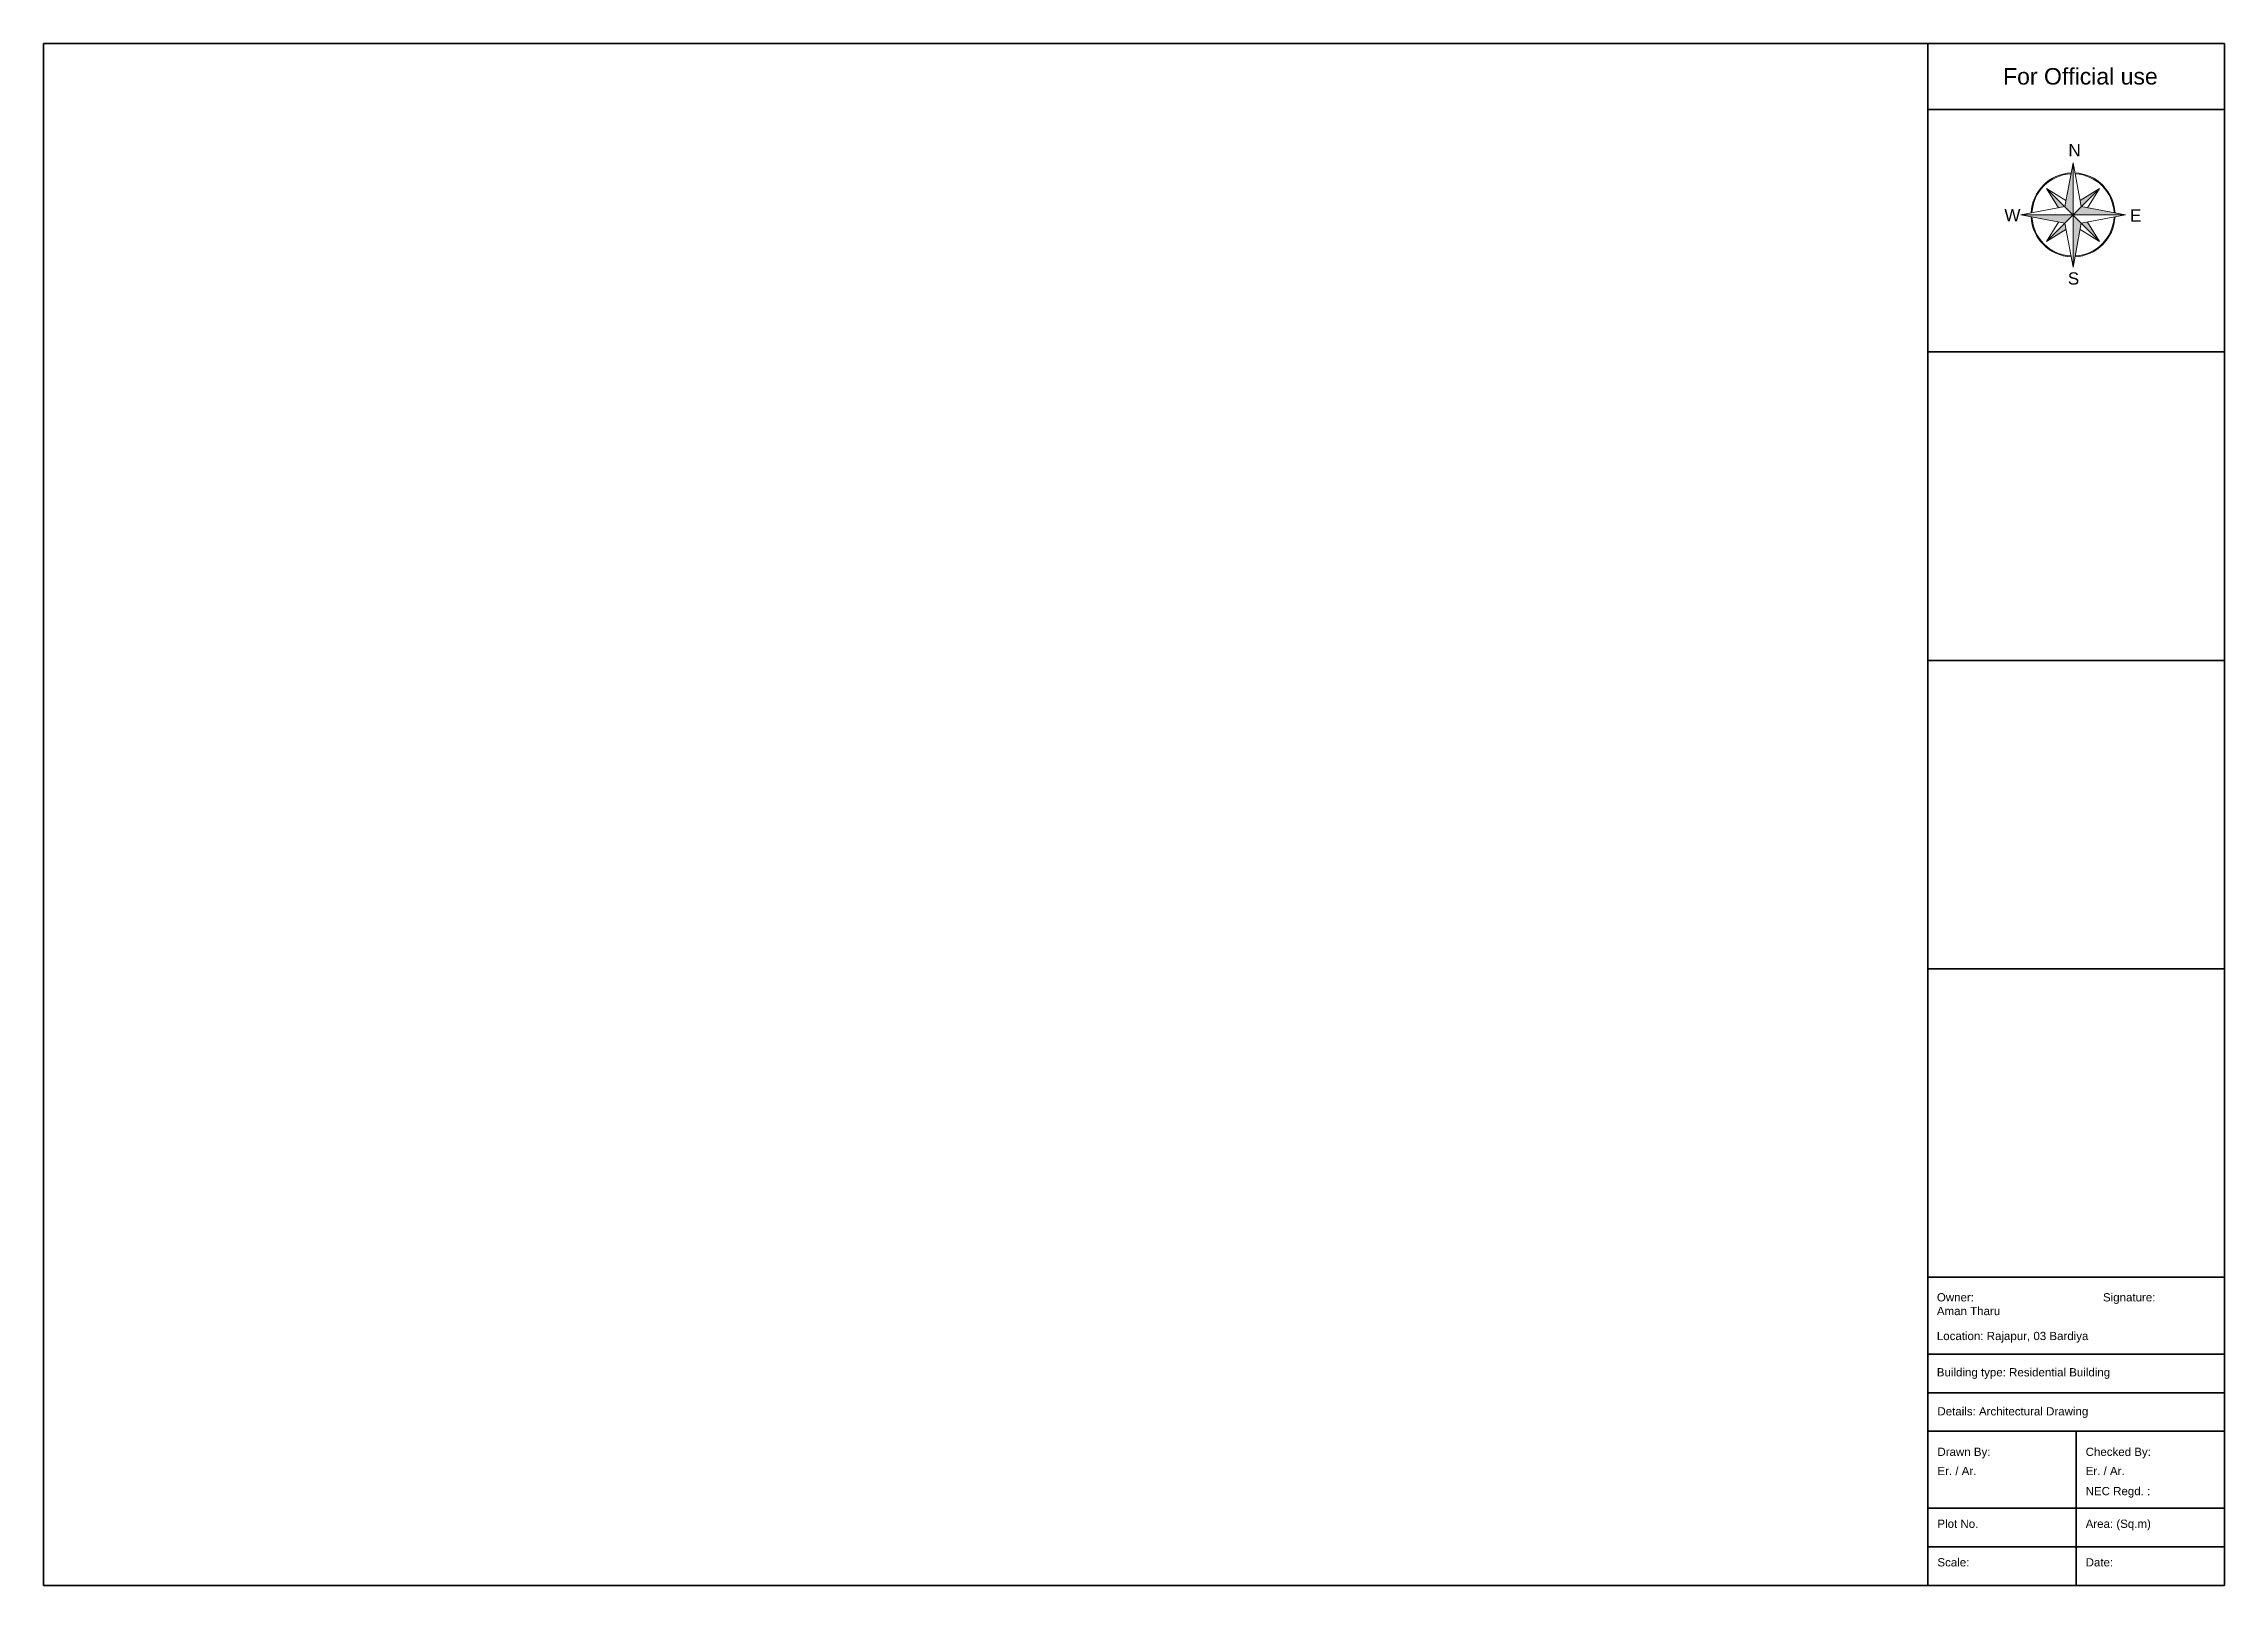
# Paper-space layout 'Layout1' of a CAD drawing. Header units: inches. Extents: x -0.2 to 32.9, y -0.7 to 22.7.
import ezdxf

# ---------------------------------------------------------------- set-up
doc = ezdxf.new("R2010")
doc.units = ezdxf.units.IN
for name, color, linetype, lineweight in [('boundary line', 20, 'Continuous', 35), ('north', 18, 'Continuous', 13), ('stairs', 4, 'Continuous', 13), ('TEXT', 30, 'Continuous', 13)]:
    doc.layers.add(name, color=color, linetype=linetype, lineweight=lineweight)
doc.styles.get("Standard").update_dxf_attribs({"font": 'arial.ttf'})

# ---------------------------------------------------------------- blocks, each defined once
blk = doc.blocks.new('North direction')
at = {"layer": 'north', "true_color": 0x000000}
h = blk.add_hatch(color=18, dxfattribs=at)
h.dxf.hatch_style = 1
h.paths.add_polyline_path([(874.6, 9705.3), (875.9, 9705.1, 0.387364), (817.6, 9763.4), (817.9, 9762.1, -0.384383)])
h.paths.add_polyline_path([(811.7, 9762.1), (811.9, 9763.4, 0.387364), (753.6, 9705.1), (755, 9705.3, -0.384383)])
h.paths.add_polyline_path([(755, 9699.2), (753.6, 9699.4, 0.387364), (811.9, 9641.1), (811.7, 9642.5, -0.384383)])
h.paths.add_polyline_path([(875.9, 9699.4), (874.6, 9699.2, -0.384383), (817.9, 9642.5), (817.6, 9641.1, 0.387364)])
at = {"layer": 'stairs', "true_color": 0x000000}
h = blk.add_hatch(color=18, dxfattribs=at)
h.dxf.hatch_style = 1
h.paths.add_polyline_path([(814.8, 9778.4), (802.7, 9714.3), (814.8, 9702.3)])
h.paths.add_polyline_path([(891, 9702.3), (826.8, 9714.3), (814.8, 9702.3)])
h.paths.add_polyline_path([(814.8, 9626.1), (826.8, 9690.2), (814.8, 9702.3)])
h.paths.add_polyline_path([(738.6, 9702.3), (802.7, 9690.2), (814.8, 9702.3)])
h = blk.add_hatch(color=18, dxfattribs=at)
h.dxf.hatch_style = 1
h.paths.add_polyline_path([(776.3, 9740.8), (793.5, 9712.6), (802.7, 9714.3)])
h.paths.add_polyline_path([(776.3, 9663.7), (804.5, 9681), (802.7, 9690.2)])
h.paths.add_polyline_path([(853.3, 9663.7), (836, 9691.9), (826.8, 9690.2)])
h.paths.add_polyline_path([(825.1, 9723.5), (826.8, 9714.3), (853.3, 9740.8)])
at = {"layer": 'north'}
for radius, start, end in [(61.2, 92.6508, 177.3492), (59.9, 92.9481, 177.0519), (61.2, 2.6508, 87.3492), (59.9, 2.9481, 87.0519), (61.2, 182.6508, 267.3492), (59.9, 182.9481, 267.0519), (61.2, 272.6508, 357.3492), (59.9, 272.9481, 357.0519)]:
    blk.add_arc((814.8, 9702.3), radius, start, end, dxfattribs=at)
at = {"layer": 'stairs', "color": 18, "true_color": 0x000000}
for p, q in [((814.8, 9778.4), (802.7, 9714.3)), ((814.8, 9778.4), (814.8, 9626.1)), ((814.8, 9778.4), (826.8, 9714.3)), ((853.3, 9740.8), (776.3, 9663.7)), ((776.3, 9740.8), (853.3, 9663.7)), ((804.5, 9723.5), (776.3, 9740.8)), ((776.3, 9740.8), (793.5, 9712.6)), ((825.1, 9723.5), (853.3, 9740.8)), ((853.3, 9740.8), (836, 9712.6)), ((738.6, 9702.3), (802.7, 9714.3)), ((891, 9702.3), (738.6, 9702.3)), ((802.7, 9690.2), (738.6, 9702.3)), ((776.3, 9663.7), (793.5, 9691.9)), ((826.8, 9714.3), (891, 9702.3)), ((891, 9702.3), (826.8, 9690.2)), ((836, 9691.9), (853.3, 9663.7)), ((804.5, 9681), (776.3, 9663.7)), ((814.8, 9626.1), (802.7, 9690.2)), ((826.8, 9690.2), (814.8, 9626.1)), ((853.3, 9663.7), (825.1, 9681))]:
    blk.add_line(p, q, dxfattribs=at)
at = {"layer": 'stairs', "char_height": 17.862, "attachment_point": 1}
for s, width, insert in [('{\\C256;\\c0;N}', 17.862, (808, 9805.4)), ('{\\C256;\\c0;W}', 26.272, (714.7, 9711)), ('{\\C256;\\c0;E}', 17.862, (897.7, 9710.2)), ('{\\C256;\\c0;S}', 17.862, (807.2, 9618.6))]:
    blk.add_mtext_dynamic_manual_height_columns(s, width=width, gutter_width=223.3, heights=[0], dxfattribs=dict(at, insert=insert))

psp = doc.layouts.get("Layout1")

# ---------------------------------------------------------------- linework, layer by layer
at = {"layer": 'boundary line'}
for p, q in [((-0.197, 22.711), (32.903, 22.711)), ((-0.197, -0.689), (-0.197, 22.711)), ((28.403, 22.711), (28.403, -0.689)), ((32.903, 22.711), (32.903, -0.689)), ((28.403, 21.711), (32.903, 21.711)), ((28.403, 18.031), (32.903, 18.031)), ((28.403, 13.351), (32.903, 13.351)), ((28.403, 8.671), (32.903, 8.671)), ((28.403, 3.991), (32.903, 3.991)), ((28.403, 2.821), (32.903, 2.821)), ((28.403, 2.236), (32.903, 2.236)), ((28.403, 1.651), (32.903, 1.651)), ((30.653, 1.651), (30.653, -0.689)), ((28.403, 0.481), (32.903, 0.481)), ((28.403, -0.104), (32.903, -0.104)), ((32.903, -0.689), (-0.197, -0.689))]:
    psp.add_line(p, q, dxfattribs=at)

# ---------------------------------------------------------------- block references
at = {"layer": 'north', "xscale": 0.01041666666666667, "yscale": 0.01041666666666667, "zscale": 0.01041666666666667}
psp.add_blockref('North direction', (22.118, -80.954), dxfattribs=at)

# ---------------------------------------------------------------- texts
at = {"layer": 'TEXT', "attachment_point": 1}
for s, width, gutter_width, insert, char_height in [('For Official use', 2.52664, 3.125, (29.543, 22.34), 0.25), ('Owner:\\PAman Tharu', 1.32239, 1.562, (28.539, 3.746), 0.125), ('Signature:', 1.32239, 1.562, (31.06, 3.746), 0.125), ('Location: Rajapur, 03 Bardiya', 2.29285, 1.562, (28.538, 3.159), 0.125), ('Building type: Residential Building', 2.72818, 1.562, (28.538, 2.608), 0.125), ('Details: Architectural Drawing', 2.72818, 1.562, (28.547, 2.016), 0.125), ('Drawn By:', 1.10557, 1.562, (28.547, 1.401), 0.125), ('Checked By:', 1.10557, 1.562, (30.797, 1.401), 0.125), ('Er. / Ar.', 1.10557, 1.562, (28.547, 1.11), 0.125), ('Er. / Ar.', 1.10557, 1.562, (30.797, 1.11), 0.125), ('Er. / Ar.', 1.10557, 1.562, (30.797, 1.11), 0.125), ('NEC Regd. :', 1.10557, 1.562, (30.797, 0.805), 0.125), ('Plot No.', 1.10557, 1.562, (28.547, 0.309), 0.125), ('Area: (Sq.m)', 1.10557, 1.562, (30.797, 0.309), 0.125), ('Scale:', 1.10557, 1.562, (28.547, -0.276), 0.125), ('Date:', 1.10557, 1.562, (30.797, -0.276), 0.125)]:
    psp.add_mtext_dynamic_manual_height_columns(s, width=width, gutter_width=gutter_width, heights=[0], dxfattribs=dict(at, insert=insert, char_height=char_height))

doc.saveas('drawing.dxf')
